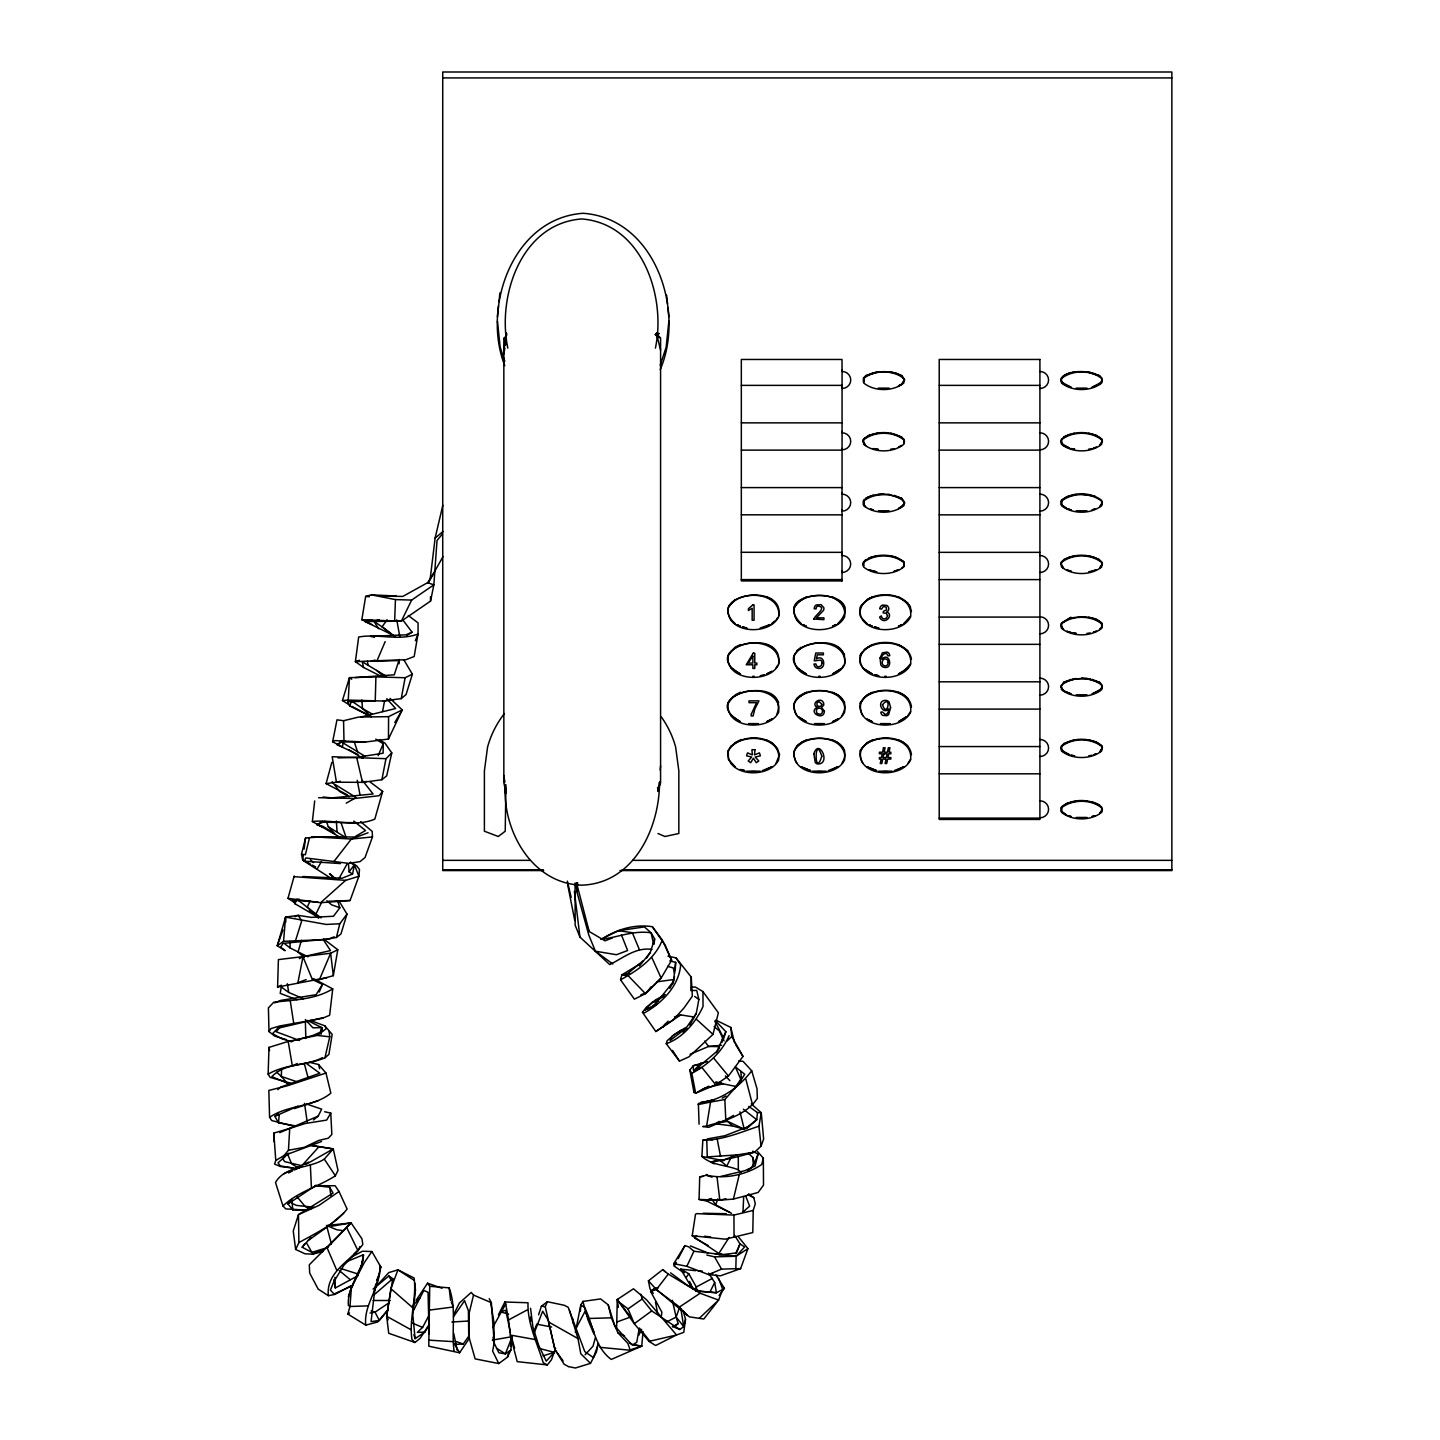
<?xml version="1.0" encoding="UTF-8"?>
<svg xmlns="http://www.w3.org/2000/svg" width="1440" height="1440" viewBox="0 0 1440 1440"><rect width="100%" height="100%" fill="white"/><g stroke="black" fill="none" stroke-linecap="round" stroke-linejoin="round"><path stroke-width="1.5" d="M842.076 370.134L842.076 388.494A8.676 8.514 0 0 0 850.752 379.98A8.676 8.514 0 0 0 842.076 371.466L842.004 359.46L741.33 359.46L741.33 580.932L842.004 580.932L842.022 571.158M842.04 509.832L842.022 555.462A8.676 8.514 0 0 1 850.698 563.976A8.676 8.514 0 0 1 842.022 572.49L842.022 554.13M842.058 448.488L842.04 494.118A8.676 8.514 0 0 1 850.716 502.65A8.676 8.514 0 0 1 842.04 511.164L842.04 492.786M842.076 387.162L842.058 432.792A8.676 8.514 0 0 1 850.734 441.306A8.676 8.514 0 0 1 842.058 449.838L842.058 431.46M358.02 754.434L337.302 744.858L341.496 741.942L365.49 742.032L388.458 739.044L388.584 716.67L402.246 709.902L390.06 698.418M656.91 332.658L655.326 334.602L656.604 335.844M386.91 1311.066L377.64 1321.992L365.778 1325.142C363.258 1303.92 381.69 1286.568 379.692 1265.274L380.916 1267.164L374.616 1291.122L371.052 1321.632L379.332 1320.48L388.26 1309.518M375.75 739.134L383.256 743.778L383.13 753.192L357.57 757.278L338.13 757.926M416.088 1300.356L427.572 1283.202L429.732 1286.298L428.778 1346.184L459.576 1352.79L469.458 1338.138M511.902 1338.894L510.858 1350.09L507.438 1357.182L498.762 1363.554L475.128 1358.874L468.738 1336.248L469.116 1313.388L473.526 1295.064L471.222 1292.436L459.396 1303.038L453.798 1314.27M616.626 1328.148L617.274 1299.51L633.474 1288.8L646.542 1299.78L676.548 1334.97L683.766 1332.342L685.512 1319.436L683.298 1310.976M753.228 1210.41L752.796 1232.568L725.346 1239.174L692.208 1235.772L695.502 1214.226L696.726 1213.632L733.932 1215.072L753.228 1210.41L755.298 1203.75L753.804 1197.738L748.746 1193.868M738.702 1237.194L747.936 1248.624L736.128 1256.256L693.9 1251.252L688.878 1246.932L684.936 1245.582L673.758 1263.636L686.844 1266.336L708.498 1274.562L721.566 1269.126L735.84 1268.712L736.128 1256.256L744.624 1246.968L740.016 1243.89L734.688 1235.43M403.83 659.772L412.362 674.208L405.126 677.736L375.912 676.908L375.246 701.082L347.67 701.694L349.794 706.032L371.16 716.616L362.502 708.498L351.522 700.992L349.794 706.032M729.9 1212.48L706.824 1201.068L699.066 1199.448L699.714 1176.948L706.5 1175.184C724.914 1179.288 745.992 1175.04 761.706 1164.546L763.344 1158.138L757.548 1151.604M268.146 1074.168L268.992 1047.384L288.198 1041.426L317.286 1035.414L329.76 1036.818L324.936 1057.824C306.612 1065.564 285.534 1063.908 268.146 1074.168L270.198 1077.408L291.024 1083.294M327.042 977.652L277.578 987.03L278.406 959.598L330.642 953.244L337.788 949.752L323.784 939.096M281.556 1069.794L281.358 1076.436L287.1 1083.078L291.384 1084.158M660.582 350.064L656.712 334.602L659.052 333.54L655.326 334.602L659.178 337.824M690.822 990.648L691.272 977.166L676.026 957.87L667.926 956.196M442.404 534.006L437.022 540.522L433.854 584.838L430.56 601.092L401.328 621.18L394.668 621L395.442 599.598L371.412 594.864L365.652 596.43L361.836 619.704L371.718 624.474M351.324 1285.596L334.854 1294.416L328.338 1295.676C325.89 1271.502 350.856 1261.098 362.826 1244.394L361.98 1238.886L351.09 1222.902L326.574 1225.53L331.434 1244.07M743.004 1211.742L743.67 1196.928M399.042 663.804L399.258 659.448L394.254 674.82L355.194 677.574M675.234 970.776L675.666 962.352L669.762 960.876M351.702 679.23L349.47 677.664L342.432 700.506L348.246 700.11L349.47 677.664L375.912 676.908M629.424 1342.926L633.006 1344.672L636.75 1342.296L639.09 1329.138M292.86 1168.02L280.728 1166.58L274.572 1164.114L275.778 1160.46L283.896 1155.672L288.45 1150.272L289.728 1128.438L305.262 1123.488L326.664 1120.104L330.768 1113.102L324.576 1111.734M306.054 1210.374L292.806 1209.852L291.78 1199.502M741.312 1172.772L738.342 1169.856C726.156 1164.69 712.26 1165.752 701.874 1156.464L702.846 1140.21L706.428 1139.598M580.392 1311.084L580.824 1304.946L582.912 1301.418L600.588 1298.934L608.22 1304.838L614.88 1326.204L631.782 1344.708L641.754 1346.112L642.996 1331.658M429.138 1324.656L420.066 1338.39L414.918 1342.494L411.948 1339.47C408.888 1318.878 416.862 1298.538 414.09 1277.982L397.944 1269.846L388.836 1272.582L375.246 1287.414M365.778 1325.142L347.85 1314.09L349.974 1306.494L351.432 1287.324L362.16 1263.654L363.438 1254.762L346.914 1261.512M652.014 949.428C635.868 946.908 622.926 958.212 609.714 964.566L579.96 937.098L575.154 925.182L575.082 883.026M334.224 936.81L328.968 938.934L282.996 943.398L280.71 947.178L285.174 950.688L277.254 945.756L283.554 941.364L285.57 917.118L298.188 915.354L311.256 917.37L333.486 916.254L339.84 907.812L337.59 900.684M612.756 963.954L595.404 951.21L588.798 935.028L576.81 891.54L577.62 882.72M654.138 944.208L654.624 938.916L651.114 932.814L644.4 926.91L618.534 930.708L600.84 939.366C617.706 937.386 633.708 930.096 651.114 932.814L653.508 943.776M295.398 1125.882L278.478 1122.804L279.252 1114.686M695.916 1290.906L696.294 1286.982L688.806 1273.752L680.706 1269.162L691.956 1288.008M748.8 1106.406L757.458 1112.58L756.774 1119.726L744.318 1129.428M655.398 348.138C666.396 296.226 642.06 223.524 581.616 218.952C521.154 223.524 496.836 296.226 507.834 348.138M321.066 1034.298L321.732 1027.602L307.368 1020.42M660.168 770.004L660.582 765.9M497.448 316.818L498.564 305.982M499.014 301.644L499.914 292.986M668.862 321.138L666.162 347.148L660.204 365.31M505.944 784.854L505.224 831.222L498.276 836.496L484.398 831.222L484.398 770.85L487.584 747.018A97.344 95.526 0 0 1 504.396 713.592M659.502 781.974C659.736 828.072 633.762 883.566 581.616 885.168C531.792 883.602 502.398 830.538 505.224 785.052M340.146 837.27L312.372 821.538L314.694 800.928M313.29 978.552L332.73 988.884L329.634 1015.29L322.056 1018.404L279.954 1025.946L270.972 1028.556L269.01 1031.544L274.518 1036.008L286.146 1039.572M669.78 988.434L673.434 981.522L675.666 962.352M294.12 876.672L345.636 880.344L358.884 876.294L359.496 869.562L356.904 866.088L350.514 862.146M428.112 583.272L430.11 579.546L435.114 538.11L442.818 505.314M310.518 864.144L302.688 860.094L303.246 855.666M304.11 849.042L305.532 837.99L323.658 836.712L354.384 837.054L365.508 830.502L353.772 821.07M661.32 1316.556L661.878 1312.2L650.628 1291.482L654.606 1288.44L678.114 1305.918L687.438 1315.44M656.856 334.962L658.188 333.936M337.302 744.858L342.09 740.466L343.044 742.914L342.486 746.892L332.64 741.78L336.996 719.838L343.566 720.72L358.812 717.03L388.584 716.67M722.016 1042.434L722.844 1036.512L714.798 1021.086M454.086 1351.242C451.224 1330.308 456.786 1308.438 449.136 1287.846L429.732 1286.298M530.55 1308.294L532.89 1326.924L538.686 1345.356L546.228 1361.124L554.346 1352.376L555.57 1348.2L551.502 1359.702L547.326 1364.94L543.204 1362.69C537.282 1343.286 527.166 1323.018 528.03 1302.768L504.882 1301.994L498.42 1314.846M299.304 958.662L302.994 956.754L312.48 979.812L319.446 979.578L333.324 975.672L337.788 949.752M414.918 1342.494L388.728 1333.278L386.658 1316.268L390.888 1288.674L397.944 1269.846L414.234 1280.394M388.188 1319.85L386.658 1316.268L392.778 1278.684L388.872 1275.948L373.086 1289.052M738.72 1060.884L743.076 1061.37L751.716 1070.802L757.026 1088.784L757.35 1098.342C746.694 1114.92 725.634 1119.528 708.732 1127.34L702.81 1126.53L706.626 1126.044L710.532 1102.068L724.842 1099.53L739.044 1083.348L744.732 1074.258L735.372 1066.896L741.276 1080.342M503.838 350.064L506.142 336.276M506.466 334.296L506.34 332.928M575.37 1332.252L580.824 1304.946L584.568 1307.412C593.478 1324.89 594.18 1346.814 611.28 1359.45L641.754 1346.112L633.006 1344.672M503.838 354.006L504.864 347.94M505.566 343.89L506.25 339.84M361.17 1268.01L363.438 1254.762C362.97 1273.032 346.41 1287.342 348.462 1305.81M714.276 1163.844L710.604 1162.062C725.364 1160.172 739.926 1156.158 754.614 1152.18L761.076 1146.132L758.934 1126.206L761.256 1112.724L751.266 1103.886M657.558 787.41L658.098 791.46L659.502 782.46M348.246 700.11L382.95 701.01L401.238 698.616L405.126 677.736M689.814 1025.118L696.276 1013.418L698.868 999.504L696.726 990.468L692.496 990.486M382.536 711.576L384.516 701.19M598.05 1343.754L596.484 1351.872L590.49 1363.356L575.424 1368L568.746 1366.668M331.83 762.39L326.088 783.612L336.438 782.208L362.52 782.352L381.888 779.742L385.956 758.7L391.77 752.904L384.984 743.148L379.314 739.764M302.814 876.528L341.946 878.256L352.566 874.062L354.402 864.756L349.794 862.542M699.066 1124.19L698.382 1103.472L714.366 1100.142M728.316 654.894C723.816 680.868 768.762 684.612 778.626 664.596C782.154 639.27 738 636.084 728.316 655.776M728.316 702.594C723.816 728.568 768.762 732.312 778.626 712.296C782.154 686.988 738 683.784 728.316 703.476M490.806 1303.434L493.812 1321.47L494.208 1343.178L492.606 1351.044L498.762 1363.554M730.926 620.118L735.066 623.646C703.548 594.09 785.412 581.13 778.626 616.122M730.926 667.818L740.448 674.064C694.782 648.414 784.242 623.826 778.626 663.84M730.926 715.536L740.448 721.764C692.406 693.882 792.198 672.03 776.898 714.258M730.926 763.236L735.066 766.764L728.316 759.24L728.316 750.51M796.896 620.118L801.036 623.646C765.342 586.26 873.576 586.26 837.864 623.7L841.986 620.118M796.896 667.818L806.418 674.064C760.734 648.414 850.212 623.826 844.596 663.84M779.508 754.722L776.034 763.308M796.896 715.608C777.78 682.182 861.102 682.182 841.986 715.608M796.896 763.308C777.78 729.882 861.102 729.882 841.986 763.308M860.256 616.122C856.368 589.23 907.668 587.664 911.448 611.604M860.256 663.84C856.368 636.948 907.668 635.364 911.448 659.304M862.866 715.608C847.62 687.276 908.316 680.328 911.448 707.004M862.866 763.308C847.62 734.976 908.316 728.028 911.448 754.722M374.238 1291.5L375.804 1284.012M391.77 752.904L386.712 775.8L381.888 779.742M595.386 1337.634L593.01 1346.202L585.09 1354.788M699.066 1199.448L719.82 1200.186L733.428 1199.07L739.368 1174.212M309.456 837.918L305.388 854.712L301.518 854.226L305.532 837.99M283.554 941.364L325.476 939.51L336.42 937.458L339.786 923.76L347.004 914.112L339.516 901.764M672.534 1050.372L679.428 1061.118L688.914 1056.852L712.998 1034.37L718.362 1012.77L702.954 991.602L695.394 987.048L691.362 987.228M752.652 1151.154L758.07 1154.124L755.064 1166.022L744.858 1170.684L720.738 1176.444M685.512 1319.436L683.712 1326.582L679.86 1329.534L672.372 1326.402M507.438 1357.182L508.59 1352.844M601.668 939.204C616.374 929.448 634.698 923.904 652.338 926.712L665.136 945.036L671.616 960.264L661.14 978.066L645.48 993.672L634.374 999.162L620.532 979.83L621.846 974.898L639.108 964.35M672.606 984.078L674.532 976.788M679.428 1061.118L666.27 1043.766L667.044 1040.85L674.01 1034.712L685.89 1027.476M320.13 1033.344L321.732 1027.602L312.93 1027.818L305.334 1019.61M295.164 902.97L287.982 898.326L294.21 875.97M301.374 940.284L298.044 952.182L304.29 957.402M359.748 1246.626L358.902 1249.56L354.276 1253.826M339.786 923.76L326.196 924.444L285.57 917.118L277.254 945.756L282.942 930.006M370.08 781.938L382.662 791.406L374.814 819.126C354.96 827.604 332.694 819.108 312.372 821.538M533.772 1334.106L542.682 1311.21L548.136 1320.012L554.958 1349.622L564.138 1364.22L568.494 1366.614M347.004 914.112L340.938 933.984L336.42 937.458M412.362 674.208L406.062 694.53L401.238 698.616M295.488 940.824L301.734 920.808L298.188 915.354L294.858 916.758M658.098 790.56L660.582 782.676L660.582 337.824L656.712 334.602L659.286 337.122M510.318 1346.346L512.334 1340.028M646.65 958.014L650.268 952.488L654.624 938.916M863.622 377.694L863.622 382.104L863.622 377.802L865.71 375.75L878.346 371.826M863.586 500.364L863.586 504.828L865.656 506.862L863.586 504.774L863.586 500.454C870.012 493.686 880.47 494.28 889.092 494.334M904.554 441.234L903.852 443.43L903.852 439.128C893.088 430.416 874.35 430.416 863.604 439.128L862.884 441.306L865.674 445.536L862.884 441.234L863.604 439.02L868.986 435.204L878.328 433.008M889.092 494.496L901.746 498.312L904.536 502.65L903.816 505.62C893.106 514.404 874.296 514.404 863.586 505.62L863.586 501.21C874.296 492.426 893.106 492.426 903.816 501.21M901.728 568.206L903.798 566.154L903.798 561.69L895.536 556.974M1060.758 380.736L1061.46 378.54C1072.17 369.756 1090.998 369.756 1101.708 378.54L1101.708 382.95C1090.998 391.734 1072.17 391.734 1061.46 382.95L1061.46 377.694C1068.894 370.548 1080.756 371.124 1090.314 372.24M1102.41 379.89L1099.62 384.192L1092.006 387.288L1101.708 382.104L1101.708 377.802L1099.62 375.75L1086.966 371.826L1072.836 372.24M1102.41 502.56L1099.62 506.826L1101.708 504.828L1101.708 500.454C1090.944 491.724 1072.188 491.49 1061.46 500.364L1061.46 504.828L1066.842 508.608L1061.46 504.774L1061.46 500.454L1066.842 496.674L1076.184 494.496M1102.41 563.904L1099.62 568.206L1102.41 563.976L1101.708 561.798C1090.854 553.158 1072.206 552.924 1061.46 561.798L1060.758 563.976L1063.548 568.206L1060.758 563.904M1102.41 686.556L1099.62 690.858L1092.006 693.954L1101.708 688.77L1101.708 684.468L1099.62 682.434L1086.966 678.492L1072.836 678.906M1102.41 809.226L1099.62 813.492L1101.708 811.494L1101.708 807.12C1091.016 798.462 1072.152 798.228 1061.46 807.03L1061.46 811.494L1066.842 815.274L1061.46 811.44L1061.46 807.12L1066.842 803.34L1076.184 801.162M723.114 1040.166L725.868 1031.688L715.374 1020.69M904.536 502.65L901.746 506.862L898.434 508.608L903.816 504.774M903.798 566.154L903.798 561.798C892.944 553.158 874.296 552.924 863.55 561.798L863.55 566.154L862.848 563.904L865.638 559.638M1060.758 441.234L1063.548 445.482L1069.722 448.164L1061.46 443.502L1061.46 439.128C1072.206 430.416 1090.944 430.416 1101.708 439.128L1102.41 441.306L1099.62 445.536L1102.41 441.234L1101.708 439.02L1096.308 435.204L1088.64 433.278M1060.758 625.23L1063.548 629.496L1061.46 627.498L1061.46 623.124C1073.07 615.654 1075.608 615.042 1061.46 623.124L1061.46 628.29C1072.17 637.056 1090.998 637.056 1101.708 628.29L1101.708 623.88C1090.998 615.096 1072.17 615.096 1061.46 623.88M1060.758 747.9L1063.548 752.166L1069.722 754.83L1061.46 750.168L1061.46 745.794C1072.206 737.1 1090.944 737.1 1101.708 745.794L1102.41 747.972L1099.62 752.202L1102.41 747.9L1101.708 745.686L1096.308 741.87L1088.64 739.962M660.204 369.702C685.584 310.59 655.092 218.394 583.146 213.282C512.874 218.088 481.734 307.116 504.774 365.67M348.372 1296.63L351.432 1287.324L364.248 1262.7L371.898 1251.522L380.916 1267.164M538.578 1314.828L541.404 1306.224L547.38 1301.724L564.39 1305.306L568.17 1307.268L584.784 1351.62L593.442 1357.632L598.482 1343.538M674.586 1326.564L678.132 1323.666L676.134 1317.06L679.788 1306.89M761.076 1146.132L763.632 1139.058L761.256 1112.724L757.458 1112.58M360.63 821.664L372.204 831.402L372.474 836.946L365.004 857.556L359.982 861.642L348.768 863.37L305.802 857.952L304.236 861.21L331.884 878.85M287.982 898.326L320.616 902.718L350.082 900.504L358.884 876.294L354.402 864.756L349.092 871.848L352.566 874.062M731.574 1213.362L715.698 1204.812L717.858 1198.854M712.764 1273.5L708.498 1274.562L720.45 1275.822L740.592 1268.658L747.936 1248.624M533.736 1332.288L536.778 1324.152L551.646 1327.05M715.77 1020.06L730.818 1027.44L731.772 1036.494L742.986 1056.42L728.442 1076.022L715.716 1084.752L695.7 1093.266L691.812 1073.358C707.544 1065.006 722.106 1052.19 729.09 1035.612M415.35 640.782L418.032 633.996L418.068 622.89L408.294 615.528M747.612 1170.216L750.816 1168.434L754.452 1163.178L758.07 1154.124M377.028 660.744L405.936 659.7L414.18 656.514L418.032 633.996C398.808 641.268 378.108 633.492 358.668 637.002L355.392 661.644L377.028 660.744L385.164 641.61M319.446 979.578L330.642 953.244L333.324 975.672M563.094 1360.944L554.958 1349.622L545.238 1306.674L547.38 1301.724M319.23 992.016L322.506 984.384L312.534 979.632M378.126 755.622L383.256 743.778M735.678 1253.646L740.016 1243.89L736.524 1252.908L718.992 1255.032M309.978 901.134L307.314 907.074L318.6 918.27M725.868 1031.688L716.886 1051.398L693.756 1070.838L699.714 1068.732M376.596 1280.268L379.602 1273.752M686.844 1266.336L693.9 1251.252M388.458 739.044L402.246 709.902L394.776 722.502M322.974 1251.522L312.426 1254.132L304.938 1253.772L295.65 1249.452L298.908 1242.594L298.458 1214.64L333.054 1193.112L329.67 1187.208L316.872 1185.822M305.424 1210.05L285.786 1208.898L282.996 1206.018C297.468 1191.834 318.546 1186.74 335.358 1175.796L338.004 1170.378L333.252 1148.904L310.248 1145.16M638.766 1335.258L641.628 1329.39M382.986 596.124L402.804 596.43L427.59 582.678L433.854 584.838L411.66 600.066L401.328 621.18L365.112 621.558L394.92 636.138M315.252 915.606L294.858 903.69L297 899.334L321.048 917.874M316.314 913.23L321.912 901.836M313.524 1119.96L318.204 1116.108L321.678 1109.142L306.414 1103.958M709.884 1292.13L714.69 1282.482L708.552 1273.104M731.556 1156.536L726.804 1166.04L719.244 1159.812L710.604 1162.062M412.992 1311.498L423.81 1290.456L428.058 1292.292L429.03 1333.728M492.714 1327.536L505.728 1303.956L504.882 1301.994M666.27 1043.766C682.974 1037.664 695.754 1022.346 703.026 1006.488L702.954 991.602M684 1272.96L674.316 1266.138L676.242 1262.394M678.168 1258.668L684.936 1245.582M429.498 1324.764L424.818 1332.108L417.312 1332.396L422.604 1327.41L429.444 1314.576M576.054 1328.202L585.198 1311.138L594.072 1332.198M430.11 579.546L443.052 556.542M338.922 878.706L347.22 863.676M620.532 979.83C637.56 970.47 654.912 958.896 662.31 940.068L652.338 926.712M317.124 868.986L321.48 861.534M322.506 984.384L316.116 994.68L280.728 1000.404L274.608 1002.888M729.198 605.826L735.066 599.562M729.198 653.526L735.066 647.262L740.448 644.544M729.198 701.226L733.68 696.132M794.286 607.194L796.032 604.458M728.316 750.312L730.926 746.19M860.256 607.194L862.002 604.458M860.256 654.894L862.002 652.158M860.256 702.594L867.006 694.962L872.388 692.262M860.256 750.312L867.006 742.662L872.388 739.962M776.034 620.208L777.762 617.49M776.034 667.908L777.762 665.19M841.986 667.908L843.732 665.19M907.956 620.118L903.834 623.646L910.566 616.122M907.956 667.818L898.434 674.064L903.834 671.4L910.566 663.84M907.956 715.608L910.566 711.54M907.956 763.308L910.566 759.24M729.144 1237.392L718.866 1253.448L692.208 1235.772M683.118 1032.336L696.276 1013.418M427.59 582.678L434.7 571.77M716.346 1052.658L719.586 1047.708M506.214 792.828L505.53 788.238L505.404 793.188M453.456 1316.772L464.598 1300.698L468.414 1310.778L468.738 1336.248M686.25 1277.37L688.806 1273.752M639.432 966.006L650.268 952.488M713.664 1099.854L700.722 1102.536C721.692 1100.286 739.35 1086.912 751.716 1070.802M455.166 1344.42L463.248 1343.97L468.81 1336.194M640.854 994.842L646.956 992.322L650.88 986.94M387.18 619.812L382.05 626.796L371.106 619.596M696.618 1235.574L694.728 1238.148L708.102 1245.546M719.1 1295.442L724.392 1288.296L715.95 1275.03M327.96 1247.382L311.886 1252.386L302.184 1247.238L304.848 1243.656M691.272 977.166L692.334 996.21L684.018 1007.946L673.146 1019.934L655.812 1031.508L642.474 1012.302L646.326 1007.244L655.812 999.792L665.28 994.536M699.264 1318.338L718.596 1300.086L703.8 1319.022L689.328 1316.844L656.406 1289.52L668.286 1274.076L700.128 1293.246L718.596 1300.086L722.718 1289.502L724.392 1288.296M334.08 861.336L351.342 839.034L368.046 832.77M695.7 1093.266L693.972 1092.42L689.814 1070.136L693.288 1065.708L707.346 1061.586M673.434 981.522L656.874 1002.276L651.78 1006.902L644.922 1009.998L652.374 1002.312L663.966 996.408M382.662 791.406L379.08 795.726L354.51 798.48L318.618 797.706M693.756 1070.838L700.92 1062.99M374.256 1294.65L392.778 1278.684M302.184 1247.238L310.878 1237.41M280.476 1026.72L276.084 1031.724L299.61 1040.508M282.996 1206.018L275.508 1182.51C284.904 1165.644 309.312 1168.938 324.306 1159.092L333.252 1148.904L309.798 1145.358M733.752 1089.342L739.044 1083.348M327.762 1247.13L351.09 1222.902L331.506 1226.25M328.338 1295.676L318.168 1289.07L309.672 1273.068L309.294 1264.788L351.09 1222.902M318.492 1147.248L301.824 1165.698L284.724 1161.648L282.6 1158.552L288.954 1153.17M411.984 1306.548L420.174 1297.602M668.178 1021.122L662.418 1027.296L665.136 1024.128M292.806 1209.852L287.964 1203.948L290.916 1200.87M283.05 1025.73L277.704 1028.286L272.52 1033.686L281.88 1038.78L291.834 1041.786M734.292 1089.144L741.42 1078.182L740.826 1071.486M505.566 790.956L503.838 782.676L503.838 338.382L506.592 335.592L506.592 333.54M646.956 992.322L661.14 978.066L651.996 957.924M727.074 1040.994L731.772 1036.494M322.344 1057.68C306.342 1066.284 285.012 1062.54 271.854 1076.67L287.1 1083.078M706.86 1174.446L706.068 1175.166L712.08 1177.164M320.616 902.718L345.636 880.344M277.812 1089.63L280.62 1087.128L319.842 1073.232L305.514 1062.81M743.148 1211.904L749.61 1206.144L745.632 1195.866M746.604 1128.636L756.774 1119.726L743.382 1109.232M324.936 1057.824L328.896 1054.422L332.172 1034.424L324.882 1025.838L310.212 1020.42M343.782 1213.02L329.544 1225.296L308.214 1240.47M284.742 1157.022L278.01 1162.764L280.224 1165.86L296.784 1168.632M774.648 621.288L771.894 623.646L774.648 621.36M798.264 601.902L806.418 596.844M796.896 650.79L801.036 647.262M796.896 698.49L806.418 692.262M840.618 669.006L832.464 674.082L840.618 669.078M864.234 649.62L872.388 644.544M796.896 746.19L799.65 743.85M906.588 716.706L898.434 721.782L906.588 716.778M730.926 746.442C743.868 733.482 774.99 734.526 779.508 754.866M435.114 538.11L443.034 531.468M643.212 960.696L625.41 975.492L621.846 974.898L629.514 973.206M653.238 1293.408L649.98 1288.764L648.432 1280.844L662.742 1269.63L668.286 1274.076M685.422 1028.772L670.14 1040.472L672.138 1036.188L680.922 1030.338L687.42 1028.556M317.286 1035.414L326.196 1028.682L324.882 1025.838M679.86 1329.534L651.708 1310.922L634.266 1323.702L617.274 1299.51L618.39 1307.304M656.514 1289.268L650.628 1291.482L656.064 1287.63M278.478 1122.804L274.86 1116.324L278.334 1113.894M620.928 1303.47L628.038 1308.924L642.168 1299.006L640.872 1294.218M655.812 1031.508L680.706 1014.912L693.864 1016.982M315.108 1185.642L335.142 1185.768L339.012 1191.492L319.158 1205.298L298.458 1214.64L293.238 1231.02L295.65 1249.452M510.858 1350.09L505.404 1353.87L498.87 1352.772L494.208 1343.178L493.02 1337.166M316.134 1185.246L287.964 1203.948M292.986 1126.008L271.764 1120.572L269.586 1117.35C287.82 1104.642 313.47 1107.414 330.84 1093.194L325.998 1073.052L318.582 1064.538L309.888 1062.414M274.86 1116.324L297.882 1106.172M413.892 1334.664L415.116 1338.66L424.818 1332.108M388.944 1302.858L375.048 1312.146L370.062 1313.046M679.05 1307.304L700.128 1293.246M347.85 1314.09L349.578 1312.974M406.962 635.292L412.074 632.214L402.804 619.902M333.252 1148.904L306.036 1164.348M651.78 1006.902L656.838 1003.86M325.026 821.358L316.926 824.67L322.038 826.794M322.542 821.448L316.926 824.67L322.812 826.254L334.8 833.688L328.302 826.776L326.646 822.15M722.214 1098.162L725.994 1096.002M733.572 1115.388L722.358 1121.796L718.38 1122.282M346.23 803.16L354.51 798.48M333.882 1279.656L335.34 1287.954L358.074 1275.642M672.588 1326.726L678.132 1323.666M706.824 1201.068L711.342 1198.584L715.698 1204.812M697.518 1092.096L704.61 1088.226L723.366 1083.762M547.326 1364.94L517.194 1361.628L510.336 1335.06L508.536 1319.94L526.986 1310.058M712.458 1278.324L696.294 1286.982L696.96 1291.05M1063.548 436.968L1069.722 434.304M1063.548 559.638L1069.722 556.974M1063.548 682.308L1076.184 678.492M1063.548 743.634L1074.51 739.962M701.316 1090.134L708.822 1086.156M865.71 375.75L873.324 372.672M1066.842 374.004L1063.548 375.75L1060.758 379.98L1063.548 384.192L1071.162 387.288L1061.46 382.104M865.656 498.42L868.968 496.674M332.64 741.78L334.872 740.61L365.49 742.032M352.098 1256.67L362.466 1251.234L371.898 1251.522M666.18 1322.19L676.134 1317.06L672.336 1300.338M288.558 1172.934L292.554 1170.882M293.652 1065.33L297.252 1063.512M766.494 626.364L770.094 624.546L760.212 628.056M867.006 599.562L872.388 596.844M735.066 694.962L740.448 692.262M735.066 742.662L740.448 739.962M801.036 742.662L806.418 739.962M766.494 769.464L771.894 766.764L762.3 770.598M832.464 769.464L837.864 766.764L828.27 770.598M898.434 769.464L903.834 766.764L894.24 770.598M298.908 1242.594C315.684 1233.162 335.16 1224.36 347.112 1209.06L339.012 1191.492M332.73 988.884C315.036 999.684 293.616 999.954 273.78 1002.186L268.398 1007.874L269.01 1031.544M612.324 937.98L605.052 940.824L589.176 931.5L586.818 925.83M277.578 987.03L281.376 985.176M294.48 1169.946L302.184 1166.22M279.864 1132.596L318.204 1116.108M650.628 1291.482L658.134 1287.882M283.41 1173.978L308.538 1162.152M365.112 621.558L368.91 619.848M644.922 1009.998L655.722 1005.156M353.106 1285.434L333.99 1294.002L330.39 1290.06L333.666 1282.086L343.71 1265.436L358.038 1250.802L346.77 1227.726M412.074 632.214L405.918 634.842L370.53 636.336L374.49 637.272M690.084 1054.26L708.606 1046.466L721.602 1045.296M324.162 1249.326L312.426 1254.132L318.6 1251.756M749.466 1126.188L724.824 1135.746L707.256 1138.95L712.602 1139.832M321.552 1141.47L283.896 1155.672M701.874 1156.464L722.358 1160.46L737.046 1154.898L754.614 1152.18M306.162 979.614L297.918 982.656L302.994 956.754L330.534 950.616L323.244 939.6M616.878 1321.992L630.99 1316.844M359.406 660.258L355.392 661.644L363.582 667.476L380.97 676.278M758.934 1126.206C740.682 1132.272 722.412 1140.282 702.846 1140.21M294.282 1108.62L318.402 1100.61M631.44 1349.478L641.754 1346.112M674.496 1016.928L680.706 1014.912M1068.282 373.428L1071.162 372.672M870.408 496.098L873.288 495.342M868.95 557.874L871.83 556.974M1092.006 571.284L1096.308 569.916L1088.64 571.842M1071.162 679.338L1063.548 682.434L1060.758 686.646L1063.548 690.858L1071.162 693.954L1063.548 690.822L1060.758 686.556M711.342 1198.584L707.706 1199.7L719.82 1200.186L726.012 1198.674M542.97 1355.886L554.346 1352.376L540.252 1348.686M325.998 1073.052L287.586 1085.706L268.83 1090.44L269.586 1117.35M375.066 660.078L371.196 661.23L397.8 660.6M706.626 1126.044L725.796 1120.392L724.842 1099.53M274.176 1141.884L273.816 1133.1L289.728 1128.438M347.67 701.694L351.648 700.56M760.212 675.756L764.406 674.622M290.574 1041.516L313.218 1035.36L322.488 1031.202L321.732 1027.602M733.428 1199.07L758.142 1192.464L763.506 1185.156L763.344 1158.138M341.496 741.942L345.276 740.97M323.496 1017.594L277.704 1028.286M340.38 781.236L336.438 782.208L332.19 756.72L385.956 758.7M375.3 620.784L379.242 619.812M361.242 716.958L395.64 708.534L386.784 698.688M649.008 1341.396L676.548 1334.97L655.632 1345.518L649.008 1341.396L634.266 1323.702L628.038 1308.924M366.75 781.38L362.52 782.352L356.742 757.746M695.61 1068.642L701.01 1067.436M698.166 1104.552L710.532 1102.068M699.534 1064.484L693.288 1065.708L693.414 1070.154M652.374 1002.312L658.314 1001.16M288.45 1150.272L304.29 1147.338L318.69 1140.462L328.338 1138.176L331.848 1134.45L330.768 1113.102M699.714 1176.948L703.026 1176.372M492.318 1340.118L512.118 1336.662L505.404 1353.87L496.458 1348.146M874.998 372.24L892.476 372.24M890.784 449.172L894.132 448.614M1074.51 433.278L1071.162 433.998M1088.64 449.172L1092.006 448.614M1086.966 633.456L1090.314 632.898M1088.64 755.838L1092.006 755.28M294.858 903.69L293.094 900.18L299.196 899.154M873.27 556.668L878.292 555.822M1071.162 556.668L1076.184 555.822M1071.162 618.012C1081.26 616.302 1093.626 615.69 1101.708 623.034L1101.708 627.498L1099.62 629.532L1101.708 627.444L1101.708 623.124L1096.308 619.2L1088.64 617.292M716.778 1084.536L723.294 1083.582M716.742 1122.948L727.686 1121.382L744.246 1129.176L739.962 1111.806M656.982 981.828L674.334 979.452M428.85 1310.166L453.312 1306.98L451.278 1302.012M382.95 701.01L393.714 699.804M372.474 836.946L351.342 839.034L311.49 836.712M718.488 1122.174L722.358 1121.796L718.308 1121.58M706.77 1140.264L707.274 1156.932L737.046 1154.898M317.862 902.088L293.094 900.18M754.164 676.278L752.778 676.278M820.134 676.278L818.748 676.278M886.104 676.278L884.718 676.278M818.676 708.21L819.954 708.21A3.024 3.006 0 0 1 822.42 710.64L822.42 711.918A2.88 2.862 0 0 1 821.592 713.484A2.934 2.916 0 0 1 820.008 714.294L817.074 713.43L816.282 710.586A2.916 2.898 0 0 1 818.64 708.228M758.43 723.618L748.512 723.618M824.4 723.618L814.482 723.618M890.37 723.618L880.452 723.618M760.212 771.174L746.73 771.174M826.182 771.174L812.7 771.174M892.152 771.174L878.67 771.174M361.836 619.704L394.668 621M451.89 1321.992L468.99 1321.002M889.128 388.134L878.346 388.134M1086.966 388.134L1076.184 388.134M878.31 494.334L883.692 494.046M889.092 510.786L878.31 510.786M1086.966 510.786L1076.184 510.786M1086.966 694.8L1076.184 694.8M1086.966 817.452L1076.184 817.452M328.644 901.26L350.082 900.504M358.38 822.726L321.21 822.204M349.974 1306.494L368.118 1305.882M589.68 1318.446L611.352 1317.834L617.904 1332.792L627.894 1343.412L630.234 1350.234L600.174 1347.354M706.842 1255.05L714.528 1256.85L736.128 1256.256L727.524 1255.986M659.052 333.54L656.82 333.54M735.84 1268.712L740.592 1268.658M715.248 1254.078L721.782 1254.042M442.728 77.922L1171.854 77.922M503.838 338.382L505.566 338.382L505.566 345.078M741.33 385.38L842.076 385.38M939.222 385.38L1039.914 385.38M741.33 422.856L842.058 422.856M939.222 422.856L1039.914 422.856M741.33 450.126L842.058 450.126M939.222 450.126L1039.914 450.126M741.33 487.602L842.04 487.602M939.222 487.602L1039.914 487.602M741.33 514.818L842.04 514.854M939.222 514.854L1039.914 514.854M741.33 552.294L842.022 552.348M939.222 552.348L1039.914 552.348M741.33 579.6L842.004 579.6L842.004 580.932M939.222 579.6L1039.914 579.6M939.222 617.076L1039.914 617.076M939.222 644.346L1039.914 644.346M939.222 681.822L1039.914 681.822M939.222 709.092L1039.914 709.092M752.094 723.924L754.866 723.924M818.064 723.924L820.836 723.924M884.034 723.924L886.788 723.924M939.222 746.568L1039.914 746.568M751.392 771.57L755.55 771.57M817.362 771.57L821.52 771.57M883.332 771.57L887.49 771.57M939.222 773.82L1039.914 773.82M939.222 818.118L1039.914 818.118M442.728 860.346L529.902 860.346M632.736 860.346L1171.854 860.346M304.236 861.21L340.488 863.568M442.728 869.778L543.24 869.778M622.224 869.778L1171.854 869.778M543.69 870.57L442.728 870.57L442.728 72L1171.854 72L1171.854 870.57L619.956 870.57M373.14 1300.482L390.276 1300.518M719.136 1046.61L708.606 1046.466L704.592 1041.102M703.242 1213.272L726.3 1213.704M395.442 599.598L411.66 600.066M371.412 594.864L396.324 595.998M697.914 1270.818L702.162 1271.034M883.746 371.538L894.168 372.672L901.782 375.642L904.572 379.89L901.782 384.192L898.47 385.938L901.782 384.156L904.572 379.98L901.782 375.75L895.59 372.978M1081.584 494.208L1094.868 496.098M1081.584 616.716L1085.184 616.914M1081.584 678.042L1090.314 678.906M1081.584 800.712L1086.966 801M428.868 1340.154L452.574 1341.612M314.172 1207.278L296.424 1205.406L291.564 1203.084M716.742 1123.92L732.69 1125.99L744.246 1129.176M365.652 596.43L369.378 596.736M695.574 1290.78L716.4 1292.742L722.718 1289.502L718.668 1278.324M695.79 1270.692L680.706 1269.162L683.964 1272.204M322.974 797.004L331.578 797.922L373.122 793.998L362.376 780.444M715.824 1082.178L721.602 1082.826M541.404 1306.224L545.238 1306.674M704.574 1236.222L710.64 1236.996M618.534 930.708L632.322 932.688L639.45 949.806M343.53 1230.732L336.78 1229.76L328.626 1226.376M722.358 1160.46L723.744 1160.676M595.404 951.21L616.464 954.72L627.624 950.526L621.396 934.848M890.784 433.278L901.764 436.968M1086.966 555.678L1092.006 556.668M889.074 555.678L894.096 556.668M510.336 1335.06L535.896 1339.668M735.948 1086.462L715.86 1082.358M642.474 1012.302L644.526 1012.842C662.076 1002.924 679.068 985.878 680.634 964.872L676.026 957.87M667.53 966.33L673.254 967.914L674.586 973.206M508.572 1314.198L500.688 1311.822L505.746 1310.22L510.426 1332.54M298.206 1082.232L281.358 1076.436L276.588 1072.152M371.124 1310.922L375.048 1312.146L379.332 1320.48M1092.006 372.672L1099.62 375.75M894.114 495.342L901.746 498.42L904.536 503.406M1092.006 679.338L1099.62 682.308M1093.428 556.974L1099.62 559.638M1092.006 802.008L1094.868 802.764M340.902 1268.586L357.912 1273.968M455.13 1341.198L463.248 1343.97M427.572 1283.202L442.062 1288.26M311.238 1208.754L305.37 1206.684L297.18 1196.946M707.778 1252.89L690.408 1245.924M339.84 907.812L331.452 904.734L326.862 900.702M296.64 999.648L280.206 993.384L281.268 986.994L288.702 992.412L303.282 998.748M412.308 1323.108L422.604 1327.41M473.526 1295.064L491.382 1302.714L494.208 1343.178M657.99 833.508L664.938 836.496L678.834 833.508L678.834 770.85L675.63 747.018A97.344 95.526 0 0 0 661.356 716.976M347.31 794.826L326.088 783.612M308.016 956.826L290.16 948.006L284.67 943.758M617.904 1332.792L624.528 1335.906M350.46 705.654L342.432 700.506M898.434 596.844L907.956 603.09M832.464 596.844L840.618 601.902M898.434 644.544L907.956 650.79M766.494 596.844L771.894 599.562M898.434 692.262L903.834 694.962M766.494 644.544L771.894 647.262M832.464 692.262L837.864 694.962L844.596 702.594M898.434 739.962L903.834 742.662M832.464 739.962L837.864 742.662L844.596 750.312M766.494 739.962L771.894 742.662L777.762 748.944M747.846 1194.714L753.804 1197.738M1096.308 803.34L1099.62 805.086M352.098 706.446L371.16 716.616M312.246 865.08L315.702 866.934M328.302 826.776L346.266 837.864L341.172 823.104M386.658 1316.268L411.138 1329.804M349.236 796.788L339.552 791.406L332.1 781.65M549.18 1322.316L577.98 1338.57L580.788 1353.744L590.49 1363.356M363.582 667.476L362.268 661.752L386.298 676.242M371.988 713.952L362.502 708.498L361.836 700.002M299.088 1168.254L291.672 1163.934L287.442 1153.638M343.044 742.914L365.112 756.36M348.444 749.574L362.934 758.394M335.502 784.764L355.86 797.346M694.674 996.426L698.868 999.504M670.572 1272.87L687.366 1285.29L699.858 1291.338L716.4 1292.742L714.69 1282.482M309.33 910.458L312.552 912.87M395.496 636.966L382.05 626.796L391.266 633.978M714.096 1026.612L719.298 1030.86L724.032 1040.886M662.742 1269.63L665.406 1271.826M336.222 879.192L329.562 873.648L335.106 879.444M339.228 1270.494L350.208 1279.656M862.866 620.208L867.006 623.7L861.12 617.49M864.234 669.078L872.388 674.082L864.234 669.006M798.264 716.778L806.418 721.782L798.264 716.706M905.202 696.132L907.956 698.49M837.864 647.262L841.986 650.79M905.202 743.85L907.956 746.19M771.894 694.962L774.648 697.32M376.758 670.464L383.436 676.296M390.888 1288.674L412.758 1307.772M310.392 859.77L313.578 862.65M696.42 1019.286L712.998 1034.37M727.686 1121.382L732.69 1125.99M748.422 1153.26L752.814 1157.562L754.452 1163.178M628.344 975.906L645.48 993.672M725.436 1075.95L729.9 1080.648M454.086 1343.304L459.576 1352.79M648.432 1280.844L656.406 1289.52M713.592 1058.004L728.442 1076.022M701.892 1067.454L715.716 1084.752M642.168 1299.006L651.708 1310.922M676.134 1317.06L683.712 1326.582L680.85 1308.636M639.378 1328.022L649.998 1341.342M617.274 1299.51L631.404 1318.032M324.306 1159.092L335.358 1175.796M374.58 622.458L378.72 628.776M861.12 665.19L862.866 667.908M908.838 604.458L910.566 607.194M842.868 604.458L844.596 607.194M842.868 652.158L844.596 654.894M776.034 698.49L778.626 702.594M735.642 1044.63L742.986 1056.42M689.814 1070.136L691.812 1073.358M714.528 1256.85L721.566 1269.126M306.504 1242.864L311.886 1252.386M489.222 1298.718L491.382 1302.714M388.872 1275.948L391.266 1280.43M662.31 940.068L671.616 960.264M690.588 1283.724L693.054 1289.268M326.682 1246.824L336.726 1270.206M593.874 1333.962L588.024 1319.976L582.912 1301.418M569.448 1310.364L577.98 1338.57M689.652 1281.474L692.1 1287.702M449.136 1287.846L450.594 1300.356M354.204 741.69L357.516 751.68M504.774 361.278L500.148 347.148L497.448 321.138M567.342 881.1L571.158 897.372M511.326 1336.464L514.584 1348.182M304.29 1063.566L308.178 1077.93M745.812 1079.082L752.598 1104.984M589.176 931.5L576.522 882.918M318.582 1064.538L319.608 1068.75M730.818 1027.44L734.598 1042.938M608.22 1304.838L611.352 1317.834M673.758 1263.636L674.316 1266.138M453.726 1333.494L457.218 1350.27M301.518 854.226L302.688 860.094M567.792 885.222L574.776 920.556M717.156 1138.914L720.54 1156.446M655.506 1302.102L657.792 1314.144M357.246 780.282L360 794.79M579.96 937.098L574.398 891.414M493.272 1339.794L494.046 1343.952M268.992 1047.384L269.568 1050.588M396.756 619.812L399.78 636.588M505.728 1303.956L508.536 1319.94M288.198 1041.426L292.302 1065.654M287.334 983.718L288.702 992.412M290.304 1001.178L293.76 1023.552M503.838 776.376L504.72 782.55M329.67 1187.208L330.948 1195.884M304.506 1103.31L307.206 1121.976M503.838 775.548L504.63 781.29M505.404 787.05L506.178 792.612M717.066 1177.326L719.82 1200.186M329.148 1031.508L329.76 1036.818M367.452 661.05L367.956 665.478M666.612 295.146L667.512 303.822M667.962 308.142L668.862 316.818M572.832 1318.932L573.282 1323.27M414.81 1282.986L415.476 1289.952L412.83 1315.062L415.116 1338.66M348.426 863.82L349.092 871.848M273.816 1133.1L275.778 1160.46M336.348 820.998L337.05 831.546M752.814 1157.562L753.39 1166.274M576.414 883.098L576.81 891.54M310.338 1164.762L311.454 1188.36M285.57 917.118L285.786 922.122M334.926 1277.262L335.34 1287.954M289.962 941.436L290.16 948.006M305.388 1021.716L305.82 1038.492M693.846 1087.956L693.972 1092.42M430.47 596.79L430.56 601.092M343.566 720.72L343.98 740.754M530.64 1316.97L530.676 1321.29M738.288 1156.536L738.342 1169.856M733.932 1215.072L734.058 1237.338M1039.914 555.462A8.676 8.514 0 0 1 1048.59 563.976A8.676 8.514 0 0 1 1039.914 572.49M1039.914 494.118A8.676 8.514 0 0 1 1048.59 502.65A8.676 8.514 0 0 1 1039.914 511.164M1039.914 678.132A8.676 8.514 0 0 1 1048.59 686.646A8.676 8.514 0 0 1 1039.914 695.16M1039.914 800.802A8.676 8.514 0 0 1 1048.59 809.316A8.676 8.514 0 0 1 1039.914 817.83M1039.914 371.466A8.676 8.514 0 0 1 1048.59 379.98A8.676 8.514 0 0 1 1039.914 388.494M1039.914 432.792A8.676 8.514 0 0 1 1048.59 441.306A8.676 8.514 0 0 1 1039.914 449.838M1039.914 616.788A8.676 8.514 0 0 1 1048.59 625.32A8.676 8.514 0 0 1 1039.914 633.834M1039.914 739.458A8.676 8.514 0 0 1 1048.59 747.972A8.676 8.514 0 0 1 1039.914 756.504M821.808 756.27C814.23 780.282 814.284 732.258 821.808 756.27M880.056 657.99L880.776 664.74A4.878 4.842 0 0 0 883.134 667.044C893.988 670.842 889.776 650.754 881.82 659.322C880.362 655.362 886.518 650.556 887.94 655.812L889.812 655.668L889.362 654.066A3.888 3.87 0 0 0 887.112 652.104L882.378 652.842L880.056 657.99M813.87 753.822L815.256 762.498A4.05 4.032 0 0 0 817.686 763.974C831.51 764.424 818.91 737.352 813.87 753.822M890.586 707.724L888.642 714.528A4.698 4.68 0 0 1 886.68 715.716L882.756 715.374A3.78 3.762 0 0 1 881.226 713.754L880.776 712.152L882.576 711.972L885.132 714.402A2.88 2.88 0 0 0 887.256 713.538L888.12 712.17A9.414 9.36 0 0 0 888.714 708.858C883.152 715.698 875.574 701.01 885.312 700.326A4.914 4.896 0 0 1 889.146 702.108L890.586 707.724M813.816 619.002L823.914 619.668L823.914 617.85L816.39 617.85L823.518 610.362A4.608 4.59 0 0 0 823.824 607.698L821.088 604.62L816.318 604.944A4.032 4.014 0 0 0 814.59 606.834L814.122 608.724L816.066 608.922L816.264 607.644A2.646 2.628 0 0 1 817.848 606.06C827.802 607.05 815.346 614.88 813.816 619.002M888.156 662.364L887.94 663.84A3.186 3.168 0 0 1 886.842 665.388A2.574 2.556 0 0 1 885.24 665.928C880.002 665.766 882.162 656.532 886.86 659.466A2.988 2.97 0 0 1 887.94 660.942L888.156 662.364M822.114 663.066L821.16 665.784L818.856 666.81A2.772 2.754 0 0 1 816.264 665.172L815.904 663.912L813.924 664.074L814.842 666.54A4.464 4.446 0 0 0 816.966 668.052C826.776 671.454 825.336 653.4 816.426 658.908L817.254 654.804L823.392 654.804L823.392 653.004L815.742 653.004L814.266 660.852L820.71 660.132A3.006 3.006 0 0 1 821.88 661.626L822.114 663.066M882.486 704.772C887.49 719.406 892.008 693.09 882.486 704.772M887.526 615.69L886.608 617.976L884.358 618.894A2.718 2.718 0 0 1 881.784 617.256L881.352 615.888L879.642 617.04A4.536 4.5 0 0 0 880.992 619.236C885.87 624.168 893.862 614.52 886.662 611.892L887.58 611.334A3.24 3.222 0 0 0 888.768 608.796L888.624 607.788A3.888 3.87 0 0 0 886.59 605.358L882.612 605.088A4.248 4.212 0 0 0 880.218 607.104L879.66 608.778L881.55 609.12L883.314 606.528L886.14 607.05L886.59 609.894L883.404 611.28L883.188 612.936L886.23 613.206L887.526 615.69M754.974 749.7L754.488 754.884L759.438 752.868L760.392 755.838L755.172 757.008L758.79 760.95L756.27 762.714L753.39 758.232L750.672 762.714L748.206 760.95L751.68 757.008L746.55 755.838L747.504 752.868L752.346 754.902L751.932 749.7L754.974 749.7M824.4 711.252C823.824 721.278 807.534 712.26 817.2 707.346C810.234 703.8 820.8 696.276 823.464 702.738A3.888 3.87 0 0 1 823.644 705.258L821.52 707.346L824.4 711.252M751.374 713.97L751.176 715.968L753.12 715.968L754.794 709.074L758.97 700.866L749.034 700.866L749.034 702.684L756.558 702.684L751.374 713.97M821.844 704.268C821.808 707.976 815.526 706.752 817.002 703.26A2.466 2.448 0 0 1 819.342 701.82L821.844 704.268M728.316 608.076C724.806 633.384 768.942 636.57 778.626 616.896C782.154 591.57 738 588.384 728.316 608.076M728.316 751.194C724.806 776.502 768.942 779.688 778.626 759.996C782.154 734.688 738 731.502 728.316 751.194M794.286 608.076C790.776 633.384 834.912 636.57 844.596 616.896C848.124 591.57 803.97 588.384 794.286 608.076M794.286 655.776C790.776 681.084 834.912 684.288 844.596 664.596C848.124 639.27 803.97 636.084 794.286 655.776M794.286 703.476C790.776 728.802 834.912 731.988 844.596 712.296C848.124 686.988 803.97 683.784 794.286 703.476M794.286 751.194C790.776 776.502 834.912 779.688 844.596 759.996C848.124 734.688 803.97 731.502 794.286 751.194M860.256 608.076C856.746 633.384 900.882 636.57 910.566 616.896C914.076 591.57 869.94 588.384 860.256 608.076M860.256 655.776C856.746 681.084 900.882 684.288 910.566 664.596C914.076 639.27 869.94 636.084 860.256 655.776M860.256 703.476C856.746 728.802 900.882 731.988 910.566 712.296C914.076 686.988 869.94 683.784 860.256 703.476M860.256 751.194C856.746 776.502 900.882 779.688 910.566 759.996C914.076 734.688 869.94 731.502 860.256 751.194M883.476 747.738L882.576 752.202L879.39 752.202L879.39 753.768L882.252 753.768L881.478 757.548L879.39 757.548L879.39 759.096L881.172 759.096L880.254 763.542L881.82 763.542L882.738 759.096L886.032 759.096L885.132 763.542L886.698 763.542L887.616 759.096L890.838 759.096L890.838 757.548L887.922 757.548L888.714 753.768L890.838 753.768L890.838 752.202L889.02 752.202L889.938 747.738L888.354 747.738L887.436 752.202L884.142 752.202L885.06 747.738L883.476 747.738M883.836 753.768L883.044 757.548L886.338 757.548L887.13 753.768L883.836 753.768M863.622 378.54L863.622 382.95C874.332 391.734 893.16 391.734 903.87 382.95L903.87 378.54C893.16 369.756 874.332 369.756 863.622 378.54M863.604 439.866L863.604 444.276C874.314 453.06 893.124 453.06 903.852 444.276L903.852 439.866C893.124 431.082 874.314 431.082 863.604 439.866M863.55 562.536L863.55 566.946C874.278 575.73 893.088 575.73 903.798 566.946L903.798 562.536C893.088 553.752 874.278 553.752 863.55 562.536M1061.46 439.866L1061.46 444.276C1072.17 453.06 1090.998 453.06 1101.708 444.276L1101.708 439.866C1090.998 431.082 1072.17 431.082 1061.46 439.866M1061.46 501.21L1061.46 505.62C1072.17 514.404 1090.998 514.404 1101.708 505.62L1101.708 501.21C1090.998 492.426 1072.17 492.426 1061.46 501.21M1061.46 562.536L1061.46 566.946C1072.17 575.73 1090.998 575.73 1101.708 566.946L1101.708 562.536C1090.998 553.752 1072.17 553.752 1061.46 562.536M1061.46 685.206L1061.46 689.616C1072.17 698.4 1090.998 698.4 1101.708 689.616L1101.708 685.206C1090.998 676.422 1072.17 676.422 1061.46 685.206M1061.46 746.532L1061.46 750.942C1072.17 759.726 1090.998 759.726 1101.708 750.942L1101.708 746.532C1090.998 737.766 1072.17 737.766 1061.46 746.532M1061.46 807.876L1061.46 812.286C1072.17 821.07 1090.998 821.07 1101.708 812.286L1101.708 807.876C1090.998 799.092 1072.17 799.092 1061.46 807.876M752.85 604.89L748.404 608.724L748.404 610.542L752.166 608.274L752.166 620.244L754.056 620.244L754.056 604.89L752.85 604.89M752.886 656.172L748.08 663.066L752.886 663.066L752.886 656.172M753.228 653.148L746.226 664.776L752.886 664.776L752.886 668.448L754.776 668.448L754.776 664.776L756.846 664.776L756.846 663.066L754.776 663.066L754.776 653.148L753.228 653.148M901.764 445.482L898.452 447.246L901.764 445.536M836.064 624.546L832.464 626.364L836.064 624.582M771.894 671.346L766.494 674.064L771.894 671.4M902.034 624.546L898.434 626.364L902.034 624.582M771.894 719.064L766.494 721.764L771.894 719.1M837.864 719.064L832.464 721.764L837.864 719.1M1096.308 447.246L1093.428 448.164L1096.308 447.282M898.416 569.916L894.096 571.284L898.416 569.952M1094.868 509.04L1092.006 509.94L1094.868 509.058M1096.308 631.26L1093.428 632.16L1096.308 631.278M1096.308 753.93L1093.428 754.83L1096.308 753.948M1094.868 815.706L1092.006 816.606L1094.868 815.724M1039.914 359.46L939.222 359.46L939.222 819.45L1039.914 819.45L1039.914 359.46M1074.51 449.172L1071.162 448.614L1074.51 449.172M878.328 449.46L873.306 448.614L878.328 449.46M876.618 571.842L868.95 569.952L876.618 571.842M1076.184 633.456L1072.836 632.898L1076.184 633.456M1074.51 755.838L1071.162 755.28L1074.51 755.838M878.67 628.056L874.494 626.94L878.67 628.056M746.73 628.056L742.554 626.94L746.73 628.056M878.67 675.756L874.494 674.64L878.67 675.756M876.582 770.616L867.006 766.8L876.582 770.598M810.612 770.616L801.036 766.8L810.612 770.598M744.642 770.616L740.448 769.482L744.642 770.598M1071.162 509.958L1068.282 509.058L1071.162 509.94M1071.162 571.284L1066.842 569.952L1071.162 571.284M873.288 509.958L870.408 509.058L873.288 509.94M1071.162 632.628L1066.842 631.278L1071.162 632.61M1071.162 816.624L1068.282 815.724L1071.162 816.606M872.388 626.382L868.788 624.582L872.388 626.364M806.418 626.382L802.836 624.582L806.418 626.364M740.448 626.382L736.866 624.582L740.448 626.364M872.388 721.782L867.006 719.1L872.388 721.764"/></g></svg>
